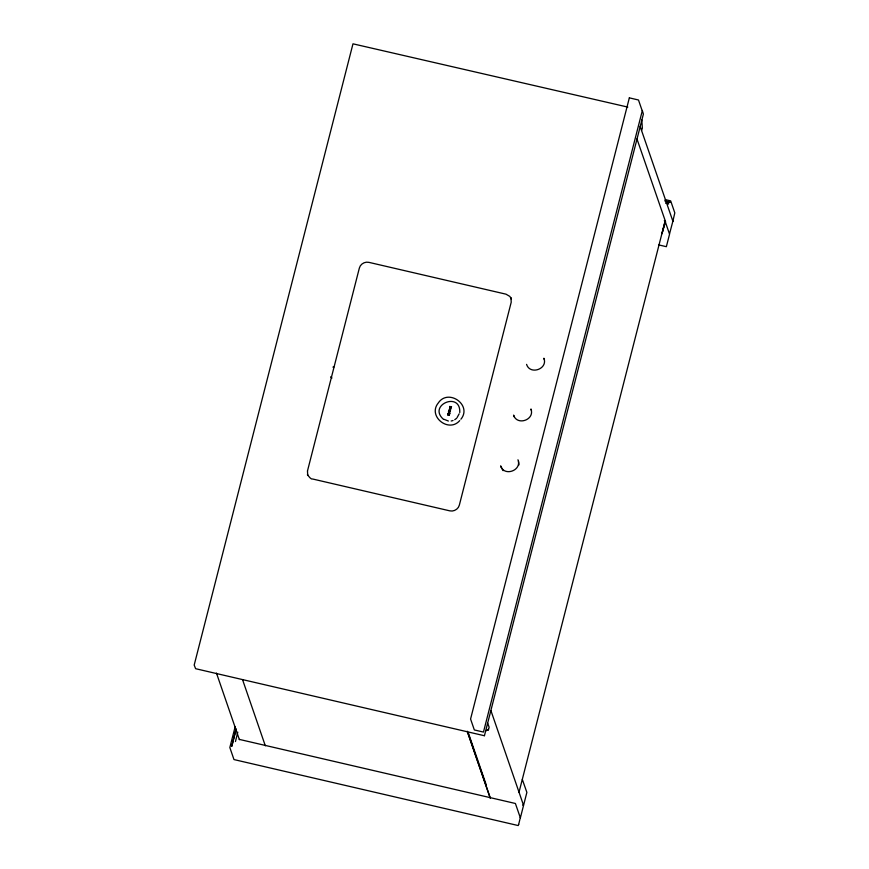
<?xml version="1.0" encoding="UTF-8"?>
<svg xmlns="http://www.w3.org/2000/svg" width="869" height="869" viewBox="0 0 869 869"><rect width="100%" height="100%" fill="white"/><g stroke="black" fill="none" stroke-linecap="round" stroke-linejoin="round"><path stroke-width="1.3" d="M459.766 412.558C460.842 390.941 427.233 405.063 443.538 419.39M664.307 220.65L665.1 221.432L661.961 233.728L665.589 221.53M235.456 741.539L237.78 732.165M448.23 413.546L449.023 412.666L448.046 413.546M449.631 413.872L449.936 412.666L449.447 413.872M235.206 726.549L229.84 747.557L233.978 759.571L518.206 825.55L518.674 824.431M236.086 728.972L231.741 746.417L236.096 729.384M450.251 411.395L448.849 411.07L448.415 412.091L448.871 411.146L450.327 411.276M450.446 410.809L448.784 410.635M451.272 407.572L449.577 407.42L451.261 407.539M488.052 730.145L488.313 729.145M518.695 824.377L520.249 817.838M520.39 817.783L523.562 805.389L490.92 710.603M672.856 221.302L669.586 233.674M672.899 221.106L674.811 212.883L670.672 200.869L665.285 199.62M459.136 413.84L456.92 417.913M484.446 735.674L643.375 114.121L642.31 110.461M460.928 419.206C472.486 405.019 448.187 388.063 438.269 402.999C427.342 416.262 448.784 433.338 459.723 420.596M456.258 418.586L454.737 419.705M453.031 420.52L451.196 420.998M522.638 805.129L523.681 804.89L526.875 792.398L522.345 779.493M448.893 415.295L449.588 414.176L448.752 415.273M450.023 408.05L449.566 408.788L450.544 408.169M636.944 138.888L665.209 220.715L518.978 792.376M450.251 409.288L450.968 408.289L449.74 409.169M333.109 367.109L333.805 367.152L333.262 367.066M448.371 421.031L444.048 419.336M487.791 729.699L486.347 730.677M449.849 406.453L450.577 406.866M627.82 107.093L352.977 43.83L194.189 665.057L195.612 668.696L484.424 735.739M641.789 119.879L642.365 128.232L641.55 130.48M640.127 126.374L672.878 221.204M664.655 200.804L670.281 202.368M666.219 201.423L668.858 202.042M665.86 202.955L668.739 203.824L665.991 203.183M658.561 244.873L666.36 246.687L669.554 234.185L665.122 221.313M449.849 406.464L450.577 406.877M487.694 723.269L489.138 727.179L488.465 729.873M239.29 739.389L515.404 803.488L520.249 817.555M331.958 378.004L330.611 376.885M503.097 470.661L500.609 465.903C504.129 477.005 522.16 470.455 517.957 459.788M544.45 359.831L543.907 358.224C548.122 369.032 530.025 375.365 526.571 364.372M531.48 410.602L530.926 408.995C535.13 419.76 517.098 426.19 513.579 415.121L514.144 416.751M518.5 461.374L518.989 464.893M468.337 732.849L486.412 785.359M467.392 731.459L490.312 798.046M467.196 731.296L490.127 797.883M242.57 679.721L265.317 745.798M216.468 673.095L239.399 739.682M307.485 470.965L307.713 475.441C306.312 472.182 310.342 480.144 312.775 479.036L449.816 510.853C453.661 511.819 458.408 509.234 459.343 505.128L511.211 302.238L510.994 297.785L511.439 299.088L509.831 296.416L506.008 294.178L368.88 262.351C364.784 261.395 360.309 264.057 359.353 268.076L307.485 470.965M448.838 414.176L448.697 414.958L449.36 414.339L448.838 414.176M449.23 412.71L448.828 413.59L449.23 412.71M450.033 409.733L449.794 410.657L450.729 409.69L450.033 409.733M451.511 406.649L450.674 406.659L451.511 406.638M629.341 97.86L470.574 719.021L474.333 729.949L483.468 732.067L642.245 110.906L638.487 100L629.341 97.86M448.513 414.926L447.644 415.056L448.513 414.947M449.805 409.614L449.045 409.44L449.827 409.679M448.632 414.133L447.904 413.97L448.643 414.176"/></g></svg>
